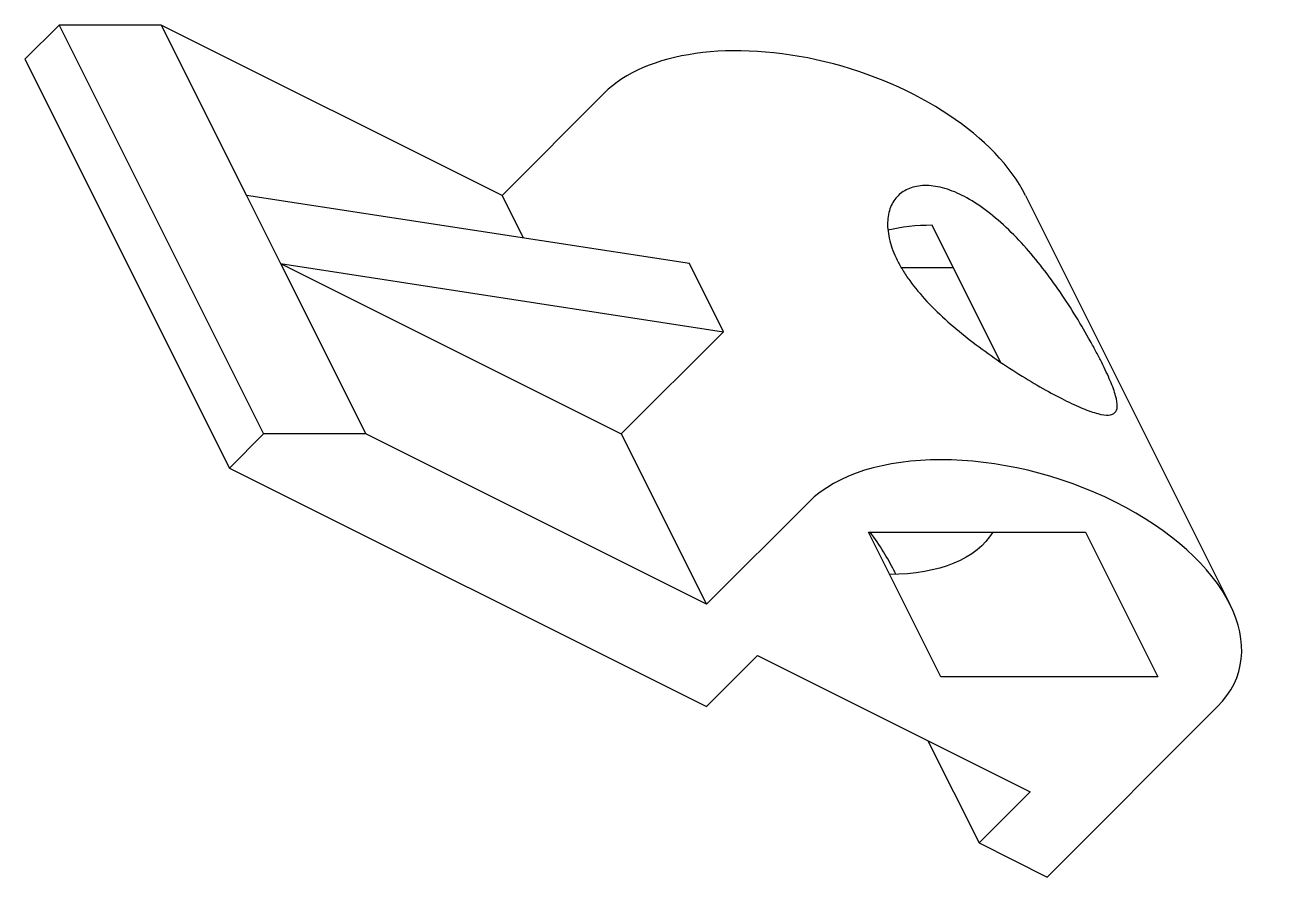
# Model space of a CAD drawing. Header units: millimetres. Extents: x 64 to 186, y -47 to 36.
import ezdxf

# ---------------------------------------------------------------- set-up
doc = ezdxf.new("R2010")
doc.units = ezdxf.units.MM
doc.layers.add('PV-21B', color=7, linetype='Continuous')

# ---------------------------------------------------------------- blocks, each defined once
blk = doc.blocks.new('*U6')
at = {"layer": 'PV-21B'}
for p, q in [((67.58, 36.13, 103.71), (64.25, 32.8, 97.05)), ((67.58, 36.13, 103.71), (87.58, -3.87, 83.71)), ((77.58, 36.13, 113.71), (67.58, 36.13, 103.71)), ((77.58, 36.13, 113.71), (85.92, 19.47, 105.38)), ((110.92, 19.47, 130.38), (77.58, 36.13, 113.71)), ((64.25, 32.8, 97.05), (84.25, -7.2, 77.05)), ((120.92, 29.47, 150.38), (110.92, 19.47, 130.38)), ((85.92, 19.47, 105.38), (89.25, 12.8, 102.05)), ((129.25, 12.8, 142.05), (85.92, 19.47, 105.38)), ((110.92, 19.47, 130.38), (113, 15.3, 128.3)), ((162.13, 19.47, 181.59), (182.13, -20.53, 161.59)), ((159.68, 3.16, 162.83), (152.99, 16.54, 169.52)), ((89.25, 12.8, 102.05), (122.58, -3.87, 118.71)), ((89.25, 12.8, 102.05), (97.58, -3.87, 93.71)), ((89.25, 12.8, 102.05), (132.58, 6.13, 138.71)), ((132.58, 6.13, 138.71), (129.25, 12.8, 142.05)), ((155.06, 12.39, 167.45), (149.97, 12.39, 162.37)), ((122.58, -3.87, 118.71), (132.58, 6.13, 138.71)), ((87.58, -3.87, 83.71), (84.25, -7.2, 77.05)), ((97.58, -3.87, 93.71), (87.58, -3.87, 83.71)), ((130.92, -20.53, 110.38), (97.58, -3.87, 93.71)), ((122.58, -3.87, 118.71), (130.92, -20.53, 110.38)), ((84.25, -7.2, 77.05), (130.92, -30.53, 100.38)), ((140.92, -10.53, 130.38), (130.92, -20.53, 110.38)), ((146.77, -13.46, 133.31), (167.99, -13.46, 154.52)), ((153.84, -27.61, 126.24), (146.77, -13.46, 133.31)), ((167.99, -13.46, 154.52), (175.06, -27.61, 147.45)), ((130.92, -30.53, 100.38), (135.92, -25.53, 110.38)), ((135.92, -25.53, 110.38), (162.58, -38.87, 123.71)), ((175.06, -27.61, 147.45), (153.84, -27.61, 126.24)), ((164.25, -47.2, 117.05), (180.92, -30.53, 150.38)), ((152.58, -33.87, 118.71), (157.58, -43.87, 113.71)), ((162.58, -38.87, 123.71), (157.58, -43.87, 113.71)), ((157.58, -43.87, 113.71), (164.25, -47.2, 117.05))]:
    blk.add_line(p, q, dxfattribs=at)
at = {"layer": 'PV-21B', "extrusion": (-0.57735, -0.57735, 0.57735)}
for centre, major_axis, start_param, end_param in [((140.92, 19.47, 160.38), (21.21, 0, 21.21), 0, 2.356194), ((157.99, 6.54, 164.52), (15, 0, 15), 1.570796, 1.879836), ((160.92, -20.53, 140.38), (21.21, 0, 21.21), -0.785398, 2.356194), ((139.25, -12.2, 127.05), (-10.61, 10.61), -2.356194, -2.005689), ((139.25, -12.2, 127.05), (-10.61, 10.61), -2.396244, -2.356194)]:
    blk.add_ellipse(centre, major_axis=major_axis, ratio=0.57735, start_param=start_param, end_param=end_param, dxfattribs=at)
at = {"layer": 'PV-21B', "extrusion": (0.57735, 0.57735, -0.57735)}
blk.add_ellipse((143.84, -7.61, 136.24), major_axis=(15, 0, 15), ratio=0.57735, start_param=0.62585, end_param=1.570796, dxfattribs=at)
at = {"layer": 'PV-21B'}
blk.add_open_spline([(149.58, 13.13, 162.7), (149.42, 13.45, 162.86), (149.27, 13.77, 163.04), (149.03, 14.41, 163.44), (148.93, 14.72, 163.65), (148.69, 15.66, 164.35), (148.62, 16.26, 164.87), (148.65, 17.36, 166.01), (148.75, 17.87, 166.62), (149.11, 18.75, 167.86), (149.36, 19.12, 168.49), (149.96, 19.73, 169.69), (150.34, 19.98, 170.31), (151.21, 20.32, 171.53), (151.71, 20.42, 172.13), (152.8, 20.44, 173.25), (153.4, 20.36, 173.76), (154.63, 20.04, 174.67), (155.28, 19.79, 175.06), (156.55, 19.15, 175.7), (157.23, 18.74, 175.97), (158.6, 17.76, 176.36), (159.29, 17.2, 176.49), (160.66, 15.95, 176.6), (161.33, 15.27, 176.59), (162.62, 13.84, 176.45), (163.23, 13.09, 176.33), (164.38, 11.61, 175.99), (164.95, 10.83, 175.78), (166.06, 9.22, 175.27), (166.59, 8.39, 174.98), (167.58, 6.78, 174.36), (168.04, 5.98, 174.02), (168.67, 4.85, 173.52), (168.87, 4.49, 173.36), (169.24, 3.78, 173.03), (169.42, 3.45, 172.86), (169.74, 2.8, 172.54), (169.89, 2.49, 172.38), (170.17, 1.89, 172.06), (170.3, 1.6, 171.9), (170.65, 0.78, 171.42), (170.83, 0.29, 171.11), (171.06, -0.55, 170.51), (171.11, -0.9, 170.21), (171.09, -1.45, 169.64), (171.01, -1.65, 169.36), (170.74, -1.92, 168.82), (170.54, -2, 168.53), (169.98, -2.04, 167.94), (169.62, -1.99, 167.64), (168.77, -1.77, 167.01), (168.28, -1.59, 166.68), (167.17, -1.14, 166.03), (166.55, -0.85, 165.7), (165.28, -0.21, 165.06), (164.57, 0.16, 164.73), (163.08, 1.01, 164.08), (162.29, 1.48, 163.76), (160.68, 2.49, 163.16), (159.86, 3.02, 162.88), (158.26, 4.14, 162.39), (157.47, 4.71, 162.18), (155.99, 5.86, 161.85), (155.25, 6.47, 161.72), (153.81, 7.75, 161.56), (153.12, 8.42, 161.54), (151.86, 9.77, 161.63), (151.29, 10.45, 161.74), (150.55, 11.47, 162.03), (150.33, 11.81, 162.14), (149.92, 12.48, 162.39), (149.74, 12.8, 162.54), (149.58, 13.13, 162.7)], degree=3, knots=[0, 0, 0, 0, 1.443432, 1.443432, 2.886864, 2.886864, 5.773728, 5.773728, 8.660592, 8.660592, 11.547456, 11.547456, 14.42645, 14.42645, 17.305445, 17.305445, 20.184439, 20.184439, 23.063433, 23.063433, 25.942427, 25.942427, 28.821422, 28.821422, 31.700416, 31.700416, 34.57941, 34.57941, 37.466274, 37.466274, 40.353138, 40.353138, 43.240002, 43.240002, 44.683434, 44.683434, 46.126866, 46.126866, 47.570298, 47.570298, 49.01373, 49.01373, 51.900594, 51.900594, 54.787458, 54.787458, 57.674322, 57.674322, 60.553317, 60.553317, 63.432311, 63.432311, 66.311305, 66.311305, 69.190299, 69.190299, 72.069294, 72.069294, 74.948288, 74.948288, 77.827282, 77.827282, 80.706276, 80.706276, 83.59314, 83.59314, 86.480004, 86.480004, 89.366868, 89.366868, 90.810301, 90.810301, 92.253733, 92.253733, 92.253733, 92.253733], dxfattribs=at)

msp = doc.modelspace()

# ---------------------------------------------------------------- block references
at = {"layer": 'PV-21B'}
msp.add_blockref('*U6', (0, 0), dxfattribs=at)

doc.saveas('drawing.dxf')
